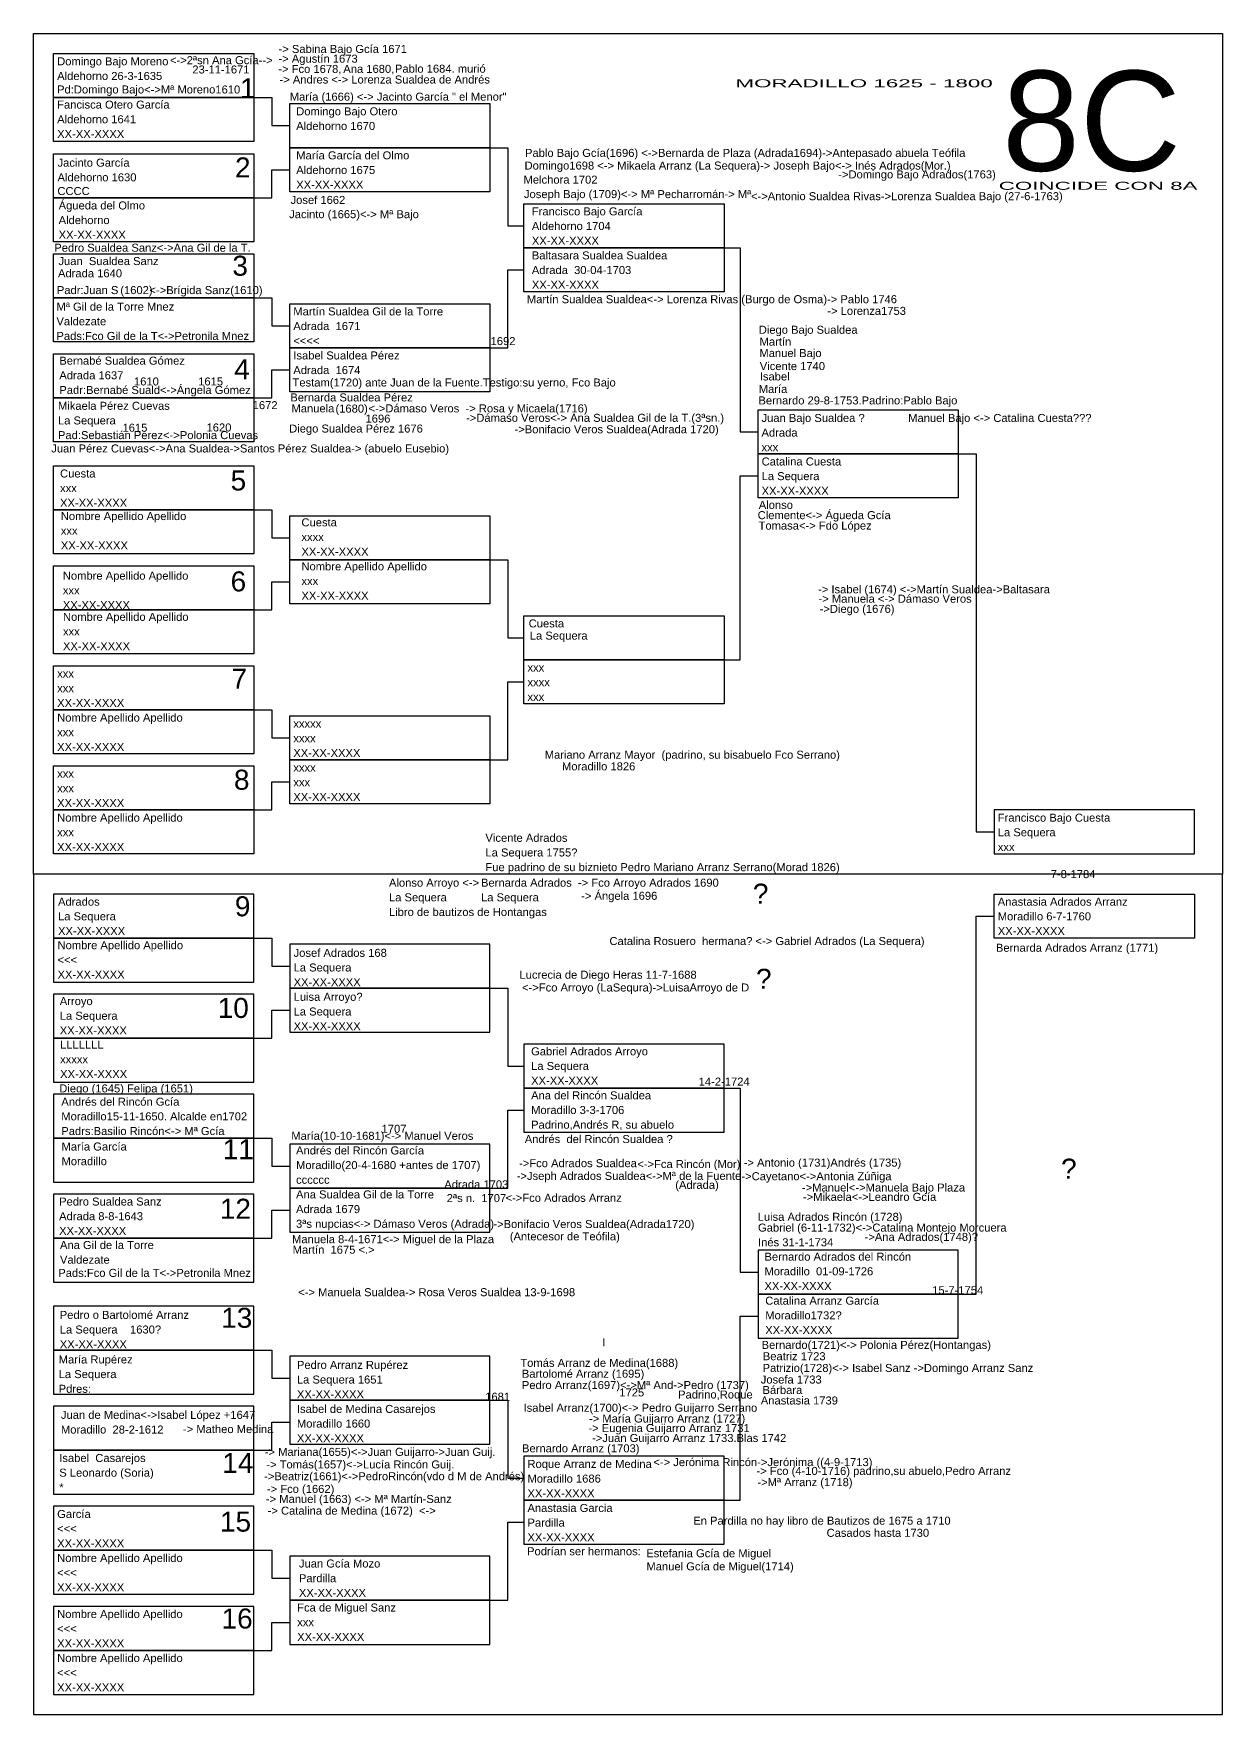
# Model space of a CAD drawing. Header units: millimetres. Extents: x -16844 to 23151, y -8543 to 4892.
# Drawn here: x -3069.3 to -2772.3, y -500 to -80 of the extents above; entities that cross this region are included whole.
import ezdxf
from ezdxf.enums import TextEntityAlignment as Align

# ---------------------------------------------------------------- set-up
doc = ezdxf.new("R2010")
doc.units = ezdxf.units.MM
doc.layers.add('Arroyo', color=30, linetype='Continuous')
doc.styles.add('Arial', font='arial.ttf', dxfattribs={"height": 0.01})

# ---------------------------------------------------------------- blocks, each defined once
blk = doc.blocks.new('Hoja superior')
for points in [[(0, 210), (297, 210), (297, 0), (0, 0)], [(5, 205), (55, 205), (55, 194), (5, 194)], [(5, 194), (55, 194), (55, 183), (5, 183)], [(64, 192.5), (114, 192.5), (114, 181.5), (64, 181.5)], [(64, 181.5), (114, 181.5), (114, 170.5), (64, 170.5)], [(5, 180), (55, 180), (55, 169), (5, 169)], [(5, 169), (55, 169), (55, 158), (5, 158)], [(122.5, 167.5), (172.5, 167.5), (172.5, 156.5), (122.5, 156.5)], [(122.5, 156.5), (172.5, 156.5), (172.5, 145.5), (122.5, 145.5)], [(5, 155), (55, 155), (55, 144), (5, 144)], [(5, 144), (55, 144), (55, 133), (5, 133)], [(64, 142.5), (114, 142.5), (114, 131.5), (64, 131.5)], [(64, 131.5), (114, 131.5), (114, 120.5), (64, 120.5)], [(5, 130), (55, 130), (55, 119), (5, 119)], [(5, 119), (55, 119), (55, 108), (5, 108)], [(181, 116), (231, 116), (231, 105), (181, 105)], [(181, 105), (231, 105), (231, 94), (181, 94)], [(5, 102), (55, 102), (55, 91), (5, 91)], [(5, 91), (55, 91), (55, 80), (5, 80)], [(64, 89.5), (114, 89.5), (114, 78.5), (64, 78.5)], [(5, 77), (55, 77), (55, 66), (5, 66)], [(64, 78.5), (114, 78.5), (114, 67.5), (64, 67.5)], [(5, 66), (55, 66), (55, 55), (5, 55)], [(122.5, 64.5), (172.5, 64.5), (172.5, 53.5), (122.5, 53.5)], [(5, 52), (55, 52), (55, 41), (5, 41)], [(122.5, 53.5), (172.5, 53.5), (172.5, 42.5), (122.5, 42.5)], [(5, 41), (55, 41), (55, 30), (5, 30)], [(64, 39.5), (114, 39.5), (114, 28.5), (64, 28.5)], [(5, 27), (55, 27), (55, 16), (5, 16)], [(64, 28.5), (114, 28.5), (114, 17.5), (64, 17.5)], [(5, 16), (55, 16), (55, 5), (5, 5)], [(240, 5), (290, 5), (290, 16), (240, 16)]]:
    blk.add_lwpolyline(points, close=True)
for points in [[(55, 194), (59.5, 194), (59.5, 187), (64, 187)], [(114, 181.5), (118.5, 181.5), (118.5, 162), (122.5, 162)], [(55, 169), (59.5, 169), (59.5, 176), (64, 176)], [(172.5, 156.5), (176.5, 156.5), (176.5, 110.5), (181, 110.5)], [(114, 131.5), (118.5, 131.5), (118.5, 151), (122.5, 151)], [(55, 144), (59.5, 144), (59.5, 137), (64, 137)], [(55, 119), (59.5, 119), (59.5, 126), (64, 126)], [(231, 105), (235.5, 105), (235.5, 10.5), (240, 10.5)], [(172.5, 53.5), (176.5, 53.5), (176.5, 99.5), (181, 99.5)], [(55, 91), (59.5, 91), (59.5, 84), (64, 84)], [(114, 78.5), (118.5, 78.5), (118.5, 59), (122.5, 59)], [(55, 66), (59.5, 66), (59.5, 73), (64, 73)], [(114, 28.5), (118.5, 28.5), (118.5, 48), (122.5, 48)], [(55, 41), (59.5, 41), (59.5, 34), (64, 34)], [(55, 16), (59.5, 16), (59.5, 23), (64, 23)]]:
    blk.add_lwpolyline(points)
blk = doc.blocks.new('Hoja inferior')
for points in [[(0, -210), (297, -210), (297, 0), (0, 0)], [(5, -16), (55, -16), (55, -5), (5, -5)], [(240, -5), (290, -5), (290, -16), (240, -16)], [(5, -27), (55, -27), (55, -16), (5, -16)], [(64, -28.5), (114, -28.5), (114, -17.5), (64, -17.5)], [(64, -39.5), (114, -39.5), (114, -28.5), (64, -28.5)], [(5, -41), (55, -41), (55, -30), (5, -30)], [(5, -52), (55, -52), (55, -41), (5, -41)], [(122.5, -53.5), (172.5, -53.5), (172.5, -42.5), (122.5, -42.5)], [(122.5, -64.5), (172.5, -64.5), (172.5, -53.5), (122.5, -53.5)], [(5, -66), (55, -66), (55, -55), (5, -55)], [(5, -77), (55, -77), (55, -66), (5, -66)], [(64, -78.5), (114, -78.5), (114, -67.5), (64, -67.5)], [(64, -89.5), (114, -89.5), (114, -78.5), (64, -78.5)], [(5, -91), (55, -91), (55, -80), (5, -80)], [(5, -102), (55, -102), (55, -91), (5, -91)], [(181, -105), (231, -105), (231, -94), (181, -94)], [(5, -119), (55, -119), (55, -108), (5, -108)], [(181, -116), (231, -116), (231, -105), (181, -105)], [(5, -130), (55, -130), (55, -119), (5, -119)], [(64, -131.5), (114, -131.5), (114, -120.5), (64, -120.5)], [(5, -144), (55, -144), (55, -133), (5, -133)], [(64, -142.5), (114, -142.5), (114, -131.5), (64, -131.5)], [(5, -155), (55, -155), (55, -144), (5, -144)], [(122.5, -156.5), (172.5, -156.5), (172.5, -145.5), (122.5, -145.5)], [(5, -169), (55, -169), (55, -158), (5, -158)], [(122.5, -167.5), (172.5, -167.5), (172.5, -156.5), (122.5, -156.5)], [(5, -180), (55, -180), (55, -169), (5, -169)], [(64, -181.5), (114, -181.5), (114, -170.5), (64, -170.5)], [(5, -194), (55, -194), (55, -183), (5, -183)], [(64, -192.5), (114, -192.5), (114, -181.5), (64, -181.5)], [(5, -205), (55, -205), (55, -194), (5, -194)]]:
    blk.add_lwpolyline(points, close=True)
for points in [[(231, -105), (235.5, -105), (235.5, -10.5), (240, -10.5)], [(55, -16), (59.5, -16), (59.5, -23), (64, -23)], [(114, -28.5), (118.5, -28.5), (118.5, -48), (122.5, -48)], [(55, -41), (59.5, -41), (59.5, -34), (64, -34)], [(172.5, -53.5), (176.5, -53.5), (176.5, -99.5), (181, -99.5)], [(114, -78.5), (118.5, -78.5), (118.5, -59), (122.5, -59)], [(55, -66), (59.5, -66), (59.5, -73), (64, -73)], [(55, -91), (59.5, -91), (59.5, -84), (64, -84)], [(172.5, -156.5), (176.5, -156.5), (176.5, -110.5), (181, -110.5)], [(55, -119), (59.5, -119), (59.5, -126), (64, -126)], [(114, -131.5), (118.5, -131.5), (118.5, -151), (122.5, -151)], [(55, -144), (59.5, -144), (59.5, -137), (64, -137)], [(114, -181.5), (118.5, -181.5), (118.5, -162), (122.5, -162)], [(55, -169), (59.5, -169), (59.5, -176), (64, -176)], [(55, -194), (59.5, -194), (59.5, -187), (64, -187)]]:
    blk.add_lwpolyline(points)
blk = doc.blocks.new('Casilla')
at = {"style": 'Arial'}
for tag, p in [('NOMBRE', (0.88, 8.08)), ('LUGAR_NACIMIENTO', (0.88, 4.42)), ('FECHA', (0.88, 0.75))]:
    blk.add_attdef(tag, p, '', height=2, dxfattribs=at)
blk = doc.blocks.new('Hermanos')
at = {"style": 'Arial'}
blk.add_attdef('NOMBRE', (0, 0), '', height=2, dxfattribs=at)

msp = doc.modelspace()

# ---------------------------------------------------------------- block references
for name, p, values in [('Hermanos', (-3008.14, -84.83), {'NOMBRE': '-> Sabina Bajo Gcía 1671'}), ('Hermanos', (-3035.27, -87.64), {'NOMBRE': '<->2ªsn Ana Gcía-->'}), ('Hermanos', (-3029.68, -89.96), {'NOMBRE': '23-11-1671'}), ('Hermanos', (-3008.2, -89.83), {'NOMBRE': '-> Fco 1678,'}), ('Hermanos', (-3008.17, -87.26), {'NOMBRE': '-> Agustín 1673'}), ('Hermanos', (-2992.74, -89.81), {'NOMBRE': ' Ana 1680,'}), ('Hermanos', (-2979.83, -89.76), {'NOMBRE': ' Pablo 1684. murió'}), ('Casilla', (-3064.33, -106.82), {'NOMBRE': 'Fancisca Otero García', 'LUGAR_NACIMIENTO': 'Aldehorno 1641', 'FECHA': 'XX-XX-XXXX'}), ('Hermanos', (-3063.47, -94.96), {'NOMBRE': 'Pd:Domingo Bajo<->Mª Moreno1610'}), ('Hermanos', (-3005.33, -96.76), {'NOMBRE': 'María (1666) <-> Jacinto García " el Menor"'}), ('Casilla', (-3004.6, -119.5), {'NOMBRE': 'María García del Olmo', 'LUGAR_NACIMIENTO': 'Aldehorno 1675', 'FECHA': 'XX-XX-XXXX'}), ('Hermanos', (-2946.68, -113.97), {'NOMBRE': 'Domingo1698 <-> Mikaela Arranz (La Sequera)-> Joseph Bajo<-> Inés Adrados(Mor.)'}), ('Hermanos', (-2946.93, -117.49), {'NOMBRE': 'Melchora 1702'}), ('Hermanos', (-2868.31, -116.18), {'NOMBRE': '->Domingo Bajo Adrados(1763)'}), ('Hermanos', (-3064.17, -120.34), {'NOMBRE': ' CCCC'}), ('Casilla', (-3063.96, -132.02), {'NOMBRE': 'Águeda del Olmo', 'LUGAR_NACIMIENTO': 'Aldehorno', 'FECHA': 'XX-XX-XXXX'}), ('Hermanos', (-3005.14, -122.56), {'NOMBRE': 'Josef 1662'}), ('Hermanos', (-2946.83, -121.1), {'NOMBRE': 'Joseph Bajo (1709)<-> Mª Pecharromán-> Mª'}), ('Hermanos', (-3005.49, -126.12), {'NOMBRE': 'Jacinto (1665)<-> Mª Bajo'}), ('Casilla', (-2945.74, -133.5), {'NOMBRE': 'Francisco Bajo García', 'LUGAR_NACIMIENTO': 'Aldehorno 1704     ', 'FECHA': 'XX-XX-XXXX'}), ('Hermanos', (-3064.17, -134.5), {'NOMBRE': 'Pedro Sualdea Sanz<->Ana Gil de la T.'}), ('Casilla', (-2945.74, -144.5), {'NOMBRE': 'Baltasara Sualdea Sualdea', 'LUGAR_NACIMIENTO': 'Adrada  30-04-1703', 'FECHA': 'XX-XX-XXXX'}), ('Hermanos', (-3063.24, -140.89), {'NOMBRE': 'Adrada 1640'}), ('Hermanos', (-3047.68, -145.09), {'NOMBRE': '(1602)'}), ('Casilla', (-3064.51, -157.3), {'NOMBRE': 'Mª Gil de la Torre Mnez', 'LUGAR_NACIMIENTO': 'Valdezate', 'FECHA': 'Pads:Fco Gil de la T<->Petronila Mnez'}), ('Casilla', (-3005.33, -158.5), {'NOMBRE': 'Martín Sualdea Gil de la Torre', 'LUGAR_NACIMIENTO': 'Adrada  1671', 'FECHA': '<<<<'}), ('Hermanos', (-2888.16, -155), {'NOMBRE': 'Diego Bajo Sualdea'}), ('Hermanos', (-2955.16, -157.83), {'NOMBRE': '1692'}), ('Hermanos', (-2888.74, -157.97), {'NOMBRE': ' Martín'}), ('Casilla', (-3063.79, -170.8), {'NOMBRE': 'Bernabé Sualdea Gómez', 'LUGAR_NACIMIENTO': 'Adrada 1637', 'FECHA': 'Padr:Bernabé Suald<->Ángela Gómez'}), ('Hermanos', (-2887.92, -164.08), {'NOMBRE': 'Vicente 1740'}), ('Hermanos', (-3044.26, -167.92), {'NOMBRE': '1610'}), ('Hermanos', (-3028.22, -167.92), {'NOMBRE': '1615'}), ('Hermanos', (-3004.65, -168.18), {'NOMBRE': 'Testam(1720) ante Juan de la Fuente.Testigo:su yerno, Fco Bajo'}), ('Hermanos', (-2888.16, -169.81), {'NOMBRE': 'María'}), ('Hermanos', (-2887.9, -166.67), {'NOMBRE': 'Isabel'}), ('Casilla', (-3064.13, -182.08), {'NOMBRE': 'Mikaela Pérez Cuevas', 'LUGAR_NACIMIENTO': 'La Sequera', 'FECHA': 'Pad:Sebastián Pérez<->Polonia Cuevas'}), ('Hermanos', (-3014.6, -173.84), {'NOMBRE': '1672'}), ('Hermanos', (-2888.24, -172.66), {'NOMBRE': 'Bernardo 29-8-1753.Padrino:Pablo Bajo'}), ('Hermanos', (-3004.91, -174.65), {'NOMBRE': 'Manuela           <->Dámaso Veros  -> Rosa y Micaela(1716)'}), ('Hermanos', (-3024.19, -174.7), {'NOMBRE': '                                       (1680)'}), ('Hermanos', (-3016.68, -177.2), {'NOMBRE': '                                       1696'}), ('Hermanos', (-2961.29, -177.01), {'NOMBRE': '->Dámaso Veros<-> Ana Sualdea Gil de la T.(3ªsn.)'}), ('Casilla', (-2888.36, -185.12), {'NOMBRE': 'Juan Bajo Sualdea ?              Manuel Bajo <-> Catalina Cuesta???', 'LUGAR_NACIMIENTO': 'Adrada ', 'FECHA': 'xxx'}), ('Hermanos', (-3047.12, -179.48), {'NOMBRE': '1615'}), ('Hermanos', (-3026.13, -179.42), {'NOMBRE': '1620'}), ('Hermanos', (-3005.49, -179.69), {'NOMBRE': 'Diego Sualdea Pérez 1676'}), ('Casilla', (-3063.61, -199), {'NOMBRE': 'Cuesta', 'LUGAR_NACIMIENTO': 'xxx', 'FECHA': 'XX-XX-XXXX'}), ('Casilla', (-2888.33, -196), {'NOMBRE': 'Catalina Cuesta', 'LUGAR_NACIMIENTO': 'La Sequera', 'FECHA': 'XX-XX-XXXX'}), ('Hermanos', (-2888.16, -198.77), {'NOMBRE': 'Alonso'}), ('Casilla', (-3063.42, -209.64), {'NOMBRE': 'Nombre Apellido Apellido', 'LUGAR_NACIMIENTO': 'xxx', 'FECHA': 'XX-XX-XXXX'}), ('Casilla', (-3003.3, -211.21), {'NOMBRE': 'Cuesta', 'LUGAR_NACIMIENTO': 'xxxx', 'FECHA': 'XX-XX-XXXX'}), ('Casilla', (-3003.3, -222.21), {'NOMBRE': 'Nombre Apellido Apellido', 'LUGAR_NACIMIENTO': 'xxx', 'FECHA': 'XX-XX-XXXX'}), ('Casilla', (-3062.91, -224.54), {'NOMBRE': 'Nombre Apellido Apellido', 'LUGAR_NACIMIENTO': 'xxx', 'FECHA': 'XX-XX-XXXX'}), ('Hermanos', (-2873.34, -219.86), {'NOMBRE': '-> Isabel (1674) <->Martín Sualdea->Baltasara'}), ('Hermanos', (-2944.64, -222.21), {'NOMBRE': '                                                                                            -> Manuela <-> Dámaso Veros'}), ('Casilla', (-3062.88, -234.82), {'NOMBRE': 'Nombre Apellido Apellido', 'LUGAR_NACIMIENTO': 'xxx', 'FECHA': 'XX-XX-XXXX'}), ('Hermanos', (-2945.65, -228.38), {'NOMBRE': 'Cuesta'}), ('Hermanos', (-2872.96, -224.74), {'NOMBRE': '->Diego (1676)'}), ('Hermanos', (-2945.37, -231.43), {'NOMBRE': 'La Sequera'}), ('Casilla', (-3064.33, -249), {'NOMBRE': 'xxx', 'LUGAR_NACIMIENTO': 'xxx', 'FECHA': 'XX-XX-XXXX'}), ('Casilla', (-2946.83, -247.5), {'NOMBRE': 'xxx', 'LUGAR_NACIMIENTO': 'xxxx', 'FECHA': 'xxx'}), ('Casilla', (-3064.33, -260), {'NOMBRE': 'Nombre Apellido Apellido', 'LUGAR_NACIMIENTO': 'xxx', 'FECHA': 'XX-XX-XXXX'}), ('Casilla', (-3005.33, -261.5), {'NOMBRE': 'xxxxx', 'LUGAR_NACIMIENTO': 'xxxx', 'FECHA': 'XX-XX-XXXX'}), ('Hermanos', (-2941.64, -261.19), {'NOMBRE': 'Mariano Arranz Mayor  (padrino, su bisabuelo Fco Serrano)'}), ('Casilla', (-3064.33, -274), {'NOMBRE': 'xxx', 'LUGAR_NACIMIENTO': 'xxx', 'FECHA': 'XX-XX-XXXX'}), ('Casilla', (-3005.33, -272.5), {'NOMBRE': 'xxxx', 'LUGAR_NACIMIENTO': 'xxx', 'FECHA': 'XX-XX-XXXX'}), ('Casilla', (-3064.33, -285), {'NOMBRE': 'Nombre Apellido Apellido', 'LUGAR_NACIMIENTO': 'xxx', 'FECHA': 'XX-XX-XXXX'}), ('Casilla', (-2829.33, -285), {'NOMBRE': 'Francisco Bajo Cuesta', 'LUGAR_NACIMIENTO': 'La Sequera', 'FECHA': 'xxx'}), ('Casilla', (-2957.33, -290.04), {'NOMBRE': 'Vicente Adrados', 'LUGAR_NACIMIENTO': 'La Sequera 1755?', 'FECHA': 'Fue padrino de su biznieto Pedro Mariano Arranz Serrano(Morad 1826)'}), ('Hermanos', (-2815.22, -291.03), {'NOMBRE': '7-8-1784'}), ('Hermanos', (-2932.53, -296.45), {'NOMBRE': '-> Ángela 1696'}), ('Casilla', (-3064.11, -306), {'NOMBRE': 'Adrados', 'LUGAR_NACIMIENTO': 'La Sequera', 'FECHA': 'XX-XX-XXXX'}), ('Casilla', (-2829.33, -306), {'NOMBRE': 'Anastasia Adrados Arranz', 'LUGAR_NACIMIENTO': 'Moradillo 6-7-1760', 'FECHA': 'XX-XX-XXXX'}), ('Casilla', (-3064.24, -316.87), {'NOMBRE': 'Nombre Apellido Apellido', 'LUGAR_NACIMIENTO': '<<<', 'FECHA': 'XX-XX-XXXX'}), ('Casilla', (-3005.26, -318.78), {'NOMBRE': 'Josef Adrados 168                               ', 'LUGAR_NACIMIENTO': 'La Sequera                                                 ', 'FECHA': 'XX-XX-XXXX'}), ('Casilla', (-3063.68, -330.84), {'NOMBRE': 'Arroyo', 'LUGAR_NACIMIENTO': 'La Sequera', 'FECHA': 'XX-XX-XXXX'}), ('Casilla', (-3063.6, -341.73), {'NOMBRE': 'LLLLLLL', 'LUGAR_NACIMIENTO': 'xxxxx', 'FECHA': 'XX-XX-XXXX'}), ('Casilla', (-2945.92, -343.39), {'NOMBRE': 'Gabriel Adrados Arroyo', 'LUGAR_NACIMIENTO': 'La Sequera', 'FECHA': 'XX-XX-XXXX'}), ('Hermanos', (-3062.92, -344.58), {'NOMBRE': 'Diego (1645) Felipa (1651)'}), ('Casilla', (-2945.92, -354.39), {'NOMBRE': 'Ana del Rincón Sualdea ', 'LUGAR_NACIMIENTO': 'Moradillo 3-3-1706', 'FECHA': 'Padrino,Andrés R, su abuelo'}), ('Hermanos', (-2940.43, -342.87), {'NOMBRE': '                                                14-2-1724'}), ('Casilla', (-3063.3, -355.98), {'NOMBRE': 'Andrés del Rincón Gcía', 'LUGAR_NACIMIENTO': 'Moradillo15-11-1650. Alcalde en1702', 'FECHA': 'Padrs:Basilio Rincón<-> Mª Gcía'}), ('Hermanos', (-2997.14, -354.67), {'NOMBRE': '                   1707'}), ('Hermanos', (-3004.96, -356.42), {'NOMBRE': 'María(10-10-1681)<-> Manuel Veros'}), ('Hermanos', (-2946.62, -357.23), {'NOMBRE': 'Andrés  del Rincón Sualdea ?'}), ('Casilla', (-3004.65, -368.16), {'NOMBRE': 'Andrés del Rincón García', 'LUGAR_NACIMIENTO': 'Moradillo(20-4-1680 +antes de 1707)', 'FECHA': 'cccccc'}), ('Hermanos', (-2966.73, -368.56), {'NOMBRE': 'Adrada 1703'}), ('Casilla', (-3063.84, -380.93), {'NOMBRE': 'Pedro Sualdea Sanz', 'LUGAR_NACIMIENTO': 'Adrada 8-8-1643', 'FECHA': 'XX-XX-XXXX'}), ('Hermanos', (-3004.77, -382.25), {'NOMBRE': 'Manuela 8-4-1671<-> Miguel de la Plaza'}), ('Hermanos', (-3004.62, -384.88), {'NOMBRE': 'Martín  1675 <.>'}), ('Casilla', (-2887.62, -394.7), {'NOMBRE': 'Bernardo Adrados del Rincón', 'LUGAR_NACIMIENTO': 'Moradillo  01-09-1726', 'FECHA': 'XX-XX-XXXX'}), ('Hermanos', (-2844.83, -395), {'NOMBRE': '15-7-1754'}), ('Casilla', (-2887.42, -405.7), {'NOMBRE': 'Catalina Arranz García', 'LUGAR_NACIMIENTO': 'Moradillo1732?', 'FECHA': 'XX-XX-XXXX'}), ('Casilla', (-3063.68, -409.25), {'NOMBRE': 'Pedro o Bartolomé Arranz', 'LUGAR_NACIMIENTO': 'La Sequera    1630?', 'FECHA': 'XX-XX-XXXX'}), ('Hermanos', (-2948.98, -408.06), {'NOMBRE': '                            I              '}), ('Hermanos', (-2887.45, -408.67), {'NOMBRE': 'Bernardo(1721)<-> Polonia Pérez(Hontangas)'}), ('Casilla', (-3063.95, -420.39), {'NOMBRE': 'María Rupérez', 'LUGAR_NACIMIENTO': 'La Sequera', 'FECHA': 'Pdres:'}), ('Casilla', (-3004.43, -421.75), {'NOMBRE': 'Pedro Arranz Rupérez', 'LUGAR_NACIMIENTO': 'La Sequera 1651', 'FECHA': 'XX-XX-XXXX'}), ('Hermanos', (-2947.73, -413.16), {'NOMBRE': 'Tomás Arranz de Medina(1688)'}), ('Hermanos', (-2887.15, -411.5), {'NOMBRE': 'Beatriz 1723'}), ('Hermanos', (-2947.35, -415.87), {'NOMBRE': 'Bartolomé Arranz (1695)'}), ('Hermanos', (-2887.66, -417.33), {'NOMBRE': 'Josefa 1733 '}), ('Hermanos', (-2970.47, -421.62), {'NOMBRE': '                  1681'}), ('Hermanos', (-2947.35, -418.7), {'NOMBRE': 'Pedro Arranz(1697)<->Mª And->Pedro (1737) '}), ('Hermanos', (-2937.75, -420.55), {'NOMBRE': '                   1725'}), ('Hermanos', (-2908.32, -421.07), {'NOMBRE': 'Padrino,Roque'}), ('Hermanos', (-2887.22, -419.94), {'NOMBRE': 'Bárbara'}), ('Casilla', (-3004.43, -432.75), {'NOMBRE': 'Isabel de Medina Casarejos', 'LUGAR_NACIMIENTO': 'Moradillo 1660', 'FECHA': 'XX-XX-XXXX'}), ('Hermanos', (-2946.93, -424.38), {'NOMBRE': 'Isabel Arranz(1700)<-> Pedro Guijarro Serrano'}), ('Hermanos', (-2887.65, -422.56), {'NOMBRE': 'Anastasia 1739'}), ('Hermanos', (-3032.03, -429.71), {'NOMBRE': '-> Matheo Medina'}), ('Hermanos', (-2930.73, -429.45), {'NOMBRE': '-> Eugenia Guijarro Arranz 1731'}), ('Hermanos', (-2938.35, -427.07), {'NOMBRE': '          -> María Guijarro Arranz (1727)'}), ('Hermanos', (-2947.31, -434.52), {'NOMBRE': 'Bernardo Arranz (1703)'}), ('Hermanos', (-3011.58, -435.4), {'NOMBRE': '-> Mariana(1655)<->Juan Guijarro->Juan Guij.'}), ('Casilla', (-2946.83, -446.5), {'NOMBRE': 'Roque Arranz de Medina', 'LUGAR_NACIMIENTO': 'Moradillo 1686', 'FECHA': 'XX-XX-XXXX'}), ('Hermanos', (-2914.49, -437.96), {'NOMBRE': '<-> Jerónima Rincón->Jerónima ((4-9-1713)'}), ('Hermanos', (-3011.74, -441.49), {'NOMBRE': '->Beatriz(1661)<->PedroRincón(vdo d M de Andrés)'}), ('Hermanos', (-2888.73, -440.16), {'NOMBRE': '-> Fco (4-10-1716) padrino,su abuelo,Pedro Arranz'}), ('Hermanos', (-2888.5, -442.97), {'NOMBRE': '->Mª Arranz (1718)'}), ('Hermanos', (-3012.08, -447.17), {'NOMBRE': ' -> Manuel (1663) <-> Mª Martín-Sanz     '}), ('Hermanos', (-3011.05, -444.66), {'NOMBRE': '-> Fco (1662) '}), ('Casilla', (-3064.33, -459), {'NOMBRE': 'García', 'LUGAR_NACIMIENTO': '<<<', 'FECHA': 'XX-XX-XXXX'}), ('Hermanos', (-3010.86, -450.09), {'NOMBRE': '-> Catalina de Medina (1672)  <->'}), ('Casilla', (-2946.83, -457.5), {'NOMBRE': 'Anastasia Garcia', 'LUGAR_NACIMIENTO': 'Pardilla', 'FECHA': 'XX-XX-XXXX'}), ('Hermanos', (-2904.53, -452.59), {'NOMBRE': 'En Pardilla no hay libro de Bautizos de 1675 a 1710'}), ('Hermanos', (-2902.27, -455.63), {'NOMBRE': '                                        Casados hasta 1730'}), ('Casilla', (-3064.33, -470), {'NOMBRE': 'Nombre Apellido Apellido', 'LUGAR_NACIMIENTO': '<<<', 'FECHA': 'XX-XX-XXXX'}), ('Hermanos', (-2946.05, -460.24), {'NOMBRE': 'Podrían ser hermanos:'}), ('Casilla', (-3064.33, -484), {'NOMBRE': 'Nombre Apellido Apellido', 'LUGAR_NACIMIENTO': '<<<', 'FECHA': 'XX-XX-XXXX'}), ('Casilla', (-3064.33, -495), {'NOMBRE': 'Nombre Apellido Apellido', 'LUGAR_NACIMIENTO': '<<<', 'FECHA': 'XX-XX-XXXX'})]:
    msp.add_blockref(name, p).add_auto_attribs(values)
ref = msp.add_blockref('Casilla', (-3064.33, -96))
ref.add_attrib('NOMBRE', 'Domingo Bajo Moreno', (-3063.45, -87.92), dxfattribs={"height": 2, "style": 'Arial'})
ref.add_attrib('LUGAR_NACIMIENTO', 'Aldehorno 26-3-1635', (-3063.45, -91.58), dxfattribs={"height": 2, "style": 'Arial'})
ref = msp.add_blockref('Hermanos', (-3007.9, -92.47))
ref.add_attrib('NOMBRE', '-> Andres <-> Lorenza Sualdea de Andrés', (-3007.9, -92.47), dxfattribs={"color": 41, "height": 2, "style": 'Arial'})
ref = msp.add_blockref('Hermanos', (-2906.41, -93.41))
ref.add_attrib('NOMBRE', '        MORADILLO 1625 - 1800', (-2906.41, -93.41), dxfattribs={"height": 2, "style": 'Arial', "width": 2})
ref = msp.add_blockref('Casilla', (-3004.6, -108.5))
ref.add_attrib('NOMBRE', 'Domingo Bajo Otero', (-3003.73, -100.42), dxfattribs={"height": 2, "style": 'Arial'})
ref.add_attrib('LUGAR_NACIMIENTO', 'Aldehorno 1670', (-3003.73, -104.08), dxfattribs={"height": 2, "style": 'Arial'})
ref = msp.add_blockref('Hermanos', (-2946.56, -110.81))
ref.add_attrib('NOMBRE', 'Pablo Bajo Gcía(1696) <->Bernarda de Plaza (Adrada1694)->Antepasado abuela Teófila', (-2946.56, -110.81), dxfattribs={"color": 6, "height": 2, "style": 'Arial'})
ref = msp.add_blockref('Casilla', (-3064.23, -121.33))
ref.add_attrib('NOMBRE', 'Jacinto García', (-3063.36, -113.25), dxfattribs={"height": 2, "style": 'Arial'})
ref.add_attrib('LUGAR_NACIMIENTO', 'Aldehorno 1630', (-3063.36, -116.91), dxfattribs={"height": 2, "style": 'Arial'})
ref = msp.add_blockref('Hermanos', (-2846.84, -119.03))
ref.add_attrib('NOMBRE', '            COINCIDE CON 8A', (-2846.84, -119.03), dxfattribs={"color": 5, "height": 2, "style": 'Arial', "width": 2})
ref = msp.add_blockref('Hermanos', (-2890.11, -121.62))
ref.add_attrib('NOMBRE', '<->Antonio Sualdea Rivas->Lorenza Sualdea Bajo (27-6-1763)', (-2890.11, -121.62), dxfattribs={"color": 1, "height": 2, "style": 'Arial'})
ref = msp.add_blockref('Casilla', (-3064.01, -145.92))
ref.add_attrib('NOMBRE', 'Juan  Sualdea Sanz', (-3063.13, -137.84), dxfattribs={"height": 2, "style": 'Arial'})
ref = msp.add_blockref('Casilla', (-3064.41, -145.84))
ref.add_attrib('FECHA', 'Padr:Juan S          <->Brígida Sanz(1610)', (-3063.53, -145.09), dxfattribs={"height": 2, "style": 'Arial'})
ref = msp.add_blockref('Casilla', (-2946.98, -155.45))
ref.add_attrib('NOMBRE', 'Martín Sualdea Sualdea<-> Lorenza Rivas (Burgo de Osma)-> Pablo 1746', (-2946.1, -147.37), dxfattribs={"color": 1, "height": 2, "style": 'Arial'})
ref = msp.add_blockref('Casilla', (-2947.2, -158.36))
ref.add_attrib('NOMBRE', '                                                                                                 -> Lorenza1753', (-2946.33, -150.28), dxfattribs={"color": 1, "height": 2, "style": 'Arial'})
ref = msp.add_blockref('Casilla', (-3005.33, -169.5))
ref.add_attrib('NOMBRE', 'Isabel Sualdea Pérez', (-3004.45, -161.42), dxfattribs={"height": 2, "style": 'Arial'})
ref.add_attrib('LUGAR_NACIMIENTO', 'Adrada  1674', (-3004.45, -165.08), dxfattribs={"height": 2, "style": 'Arial'})
ref = msp.add_blockref('Casilla', (-2898.19, -168.91))
ref.add_attrib('NOMBRE', '            Manuel Bajo ', (-2897.32, -160.82), dxfattribs={"height": 2, "style": 'Arial'})
ref = msp.add_blockref('Hermanos', (-3076.6, -171.91))
ref.add_attrib('NOMBRE', '                                                                                            Bernarda Sualdea Pérez', (-3076.6, -171.91), dxfattribs={"color": 0, "height": 2, "style": 'Arial'})
ref = msp.add_blockref('Casilla', (-2950.06, -180.62))
ref.add_attrib('FECHA', '->Bonifacio Veros Sualdea(Adrada 1720)', (-2949.19, -179.87), dxfattribs={"color": 7, "height": 2, "style": 'Arial'})
ref = msp.add_blockref('Hermanos', (-3064.93, -184.66))
ref.add_attrib('NOMBRE', 'Juan Pérez Cuevas<->Ana Sualdea->Santos Pérez Sualdea-> (abuelo Eusebio)', (-3064.93, -184.66), dxfattribs={"color": 3, "height": 2, "style": 'Arial'})
ref = msp.add_blockref('Hermanos', (-2888.43, -201.33))
ref.add_attrib('NOMBRE', 'Clemente<-> Águeda Gcía', (-2888.43, -201.33), dxfattribs={"color": 2, "height": 2, "style": 'Arial'})
ref = msp.add_blockref('Hermanos', (-2888.21, -203.94))
ref.add_attrib('NOMBRE', 'Tomasa<-> Fdo López', (-2888.21, -203.94), dxfattribs={"color": 2, "height": 2, "style": 'Arial'})
ref = msp.add_blockref('Hermanos', (-2944.31, -264.1))
ref.add_attrib('NOMBRE', '         Moradillo 1826', (-2944.31, -264.1), dxfattribs={"color": 0, "height": 2, "style": 'Arial'})
ref = msp.add_blockref('Casilla', (-2981.43, -301.25))
ref.add_attrib('NOMBRE', 'Alonso Arroyo <->', (-2980.55, -293.17), dxfattribs={"color": 1, "height": 2, "style": 'Arial'})
ref.add_attrib('LUGAR_NACIMIENTO', 'La Sequera', (-2980.55, -296.83), dxfattribs={"height": 2, "style": 'Arial'})
ref.add_attrib('FECHA', 'Libro de bautizos de Hontangas', (-2980.55, -300.5), dxfattribs={"height": 2, "style": 'Arial'})
ref = msp.add_blockref('Casilla', (-2958.43, -301.25))
ref.add_attrib('NOMBRE', 'Bernarda Adrados  -> Fco Arroyo Adrados 1690', (-2957.55, -293.17), dxfattribs={"color": 1, "height": 2, "style": 'Arial'})
ref.add_attrib('LUGAR_NACIMIENTO', 'La Sequera', (-2957.55, -296.83), dxfattribs={"height": 2, "style": 'Arial'})
ref = msp.add_blockref('Hermanos', (-2925.47, -307.75))
ref.add_attrib('NOMBRE', 'Catalina Rosuero  hermana? <-> Gabriel Adrados (La Sequera)', (-2925.47, -307.75), dxfattribs={"color": 1, "height": 2, "style": 'Arial'})
ref = msp.add_blockref('Casilla', (-2829.79, -317.51))
ref.add_attrib('NOMBRE', 'Bernarda Adrados Arranz (1771)', (-2828.91, -309.43), dxfattribs={"height": 2, "style": 'Arial'})
ref = msp.add_blockref('Casilla', (-2948.82, -324.25))
ref.add_attrib('NOMBRE', 'Lucrecia de Diego Heras 11-7-1688', (-2947.94, -316.17), dxfattribs={"color": 0, "height": 2, "style": 'Arial'})
ref = msp.add_blockref('Casilla', (-2948.19, -327.44))
ref.add_attrib('NOMBRE', '<->Fco Arroyo (LaSequra)->LuisaArroyo de D', (-2947.31, -319.36), dxfattribs={"height": 2, "style": 'Arial'})
ref = msp.add_blockref('Casilla', (-3005.26, -329.78))
ref.add_attrib('NOMBRE', 'Luisa Arroyo? ', (-3004.38, -321.69), dxfattribs={"color": 1, "height": 2, "style": 'Arial'})
ref.add_attrib('LUGAR_NACIMIENTO', 'La Sequera', (-3004.38, -325.36), dxfattribs={"height": 2, "style": 'Arial'})
ref.add_attrib('FECHA', 'XX-XX-XXXX', (-3004.38, -329.03), dxfattribs={"height": 2, "style": 'Arial'})
ref = msp.add_blockref('Casilla', (-3063.24, -367.18))
ref.add_attrib('NOMBRE', 'María García', (-3062.36, -359.1), dxfattribs={"height": 2, "style": 'Arial'})
ref.add_attrib('LUGAR_NACIMIENTO', 'Moradillo ', (-3062.36, -362.77), dxfattribs={"height": 2, "style": 'Arial'})
ref = msp.add_blockref('Hermanos', (-2948.05, -363.26))
ref.add_attrib('NOMBRE', '->Fco Adrados Sualdea', (-2948.05, -363.26), dxfattribs={"color": 133, "height": 2, "style": 'Arial'})
ref = msp.add_blockref('Hermanos', (-2944.71, -363.12))
ref.add_attrib('NOMBRE', '                                                                    -> Antonio (1731)Andrés (1735)', (-2944.71, -363.12), dxfattribs={"color": 133, "height": 2, "style": 'Arial'})
ref = msp.add_blockref('Hermanos', (-2948.63, -366.44))
ref.add_attrib('NOMBRE', '->Jseph Adrados Sualdea<->Mª de la Fuente ', (-2948.63, -366.44), dxfattribs={"color": 133, "height": 2, "style": 'Arial'})
ref = msp.add_blockref('Hermanos', (-2918.51, -363.48))
ref.add_attrib('NOMBRE', '<->Fca Rincón (Mor)', (-2918.51, -363.48), dxfattribs={"color": 133, "height": 2, "style": 'Arial'})
ref = msp.add_blockref('Hermanos', (-2892.49, -366.52))
ref.add_attrib('NOMBRE', '->Cayetano<->Antonia Zúñiga', (-2892.49, -366.52), dxfattribs={"color": 133, "height": 2, "style": 'Arial'})
ref = msp.add_blockref('Casilla', (-3004.65, -379.16))
ref.add_attrib('NOMBRE', 'Ana Sualdea Gil de la Torre', (-3003.77, -371.07), dxfattribs={"height": 2, "style": 'Arial'})
ref.add_attrib('LUGAR_NACIMIENTO', 'Adrada 1679', (-3003.77, -374.74), dxfattribs={"height": 2, "style": 'Arial'})
ref.add_attrib('FECHA', '3ªs nupcias<-> Dámaso Veros (Adrada)', (-3003.77, -378.41), dxfattribs={"color": 7, "height": 2, "style": 'Arial'})
ref = msp.add_blockref('Hermanos', (-2909.02, -368.68))
ref.add_attrib('NOMBRE', '(Adrada)', (-2909.02, -368.68), dxfattribs={"color": 133, "height": 2, "style": 'Arial'})
ref = msp.add_blockref('Hermanos', (-2877.38, -369.34))
ref.add_attrib('NOMBRE', '->Manuel<->Manuela Bajo Plaza', (-2877.38, -369.34), dxfattribs={"color": 133, "height": 2, "style": 'Arial'})
ref = msp.add_blockref('Hermanos', (-2877.12, -371.68))
ref.add_attrib('NOMBRE', '->Mikaela<->Leandro Gcía', (-2877.12, -371.68), dxfattribs={"color": 133, "height": 2, "style": 'Arial'})
ref = msp.add_blockref('Hermanos', (-2970.78, -371.98))
ref.add_attrib('NOMBRE', '      2ªs n.  1707', (-2970.78, -371.98), dxfattribs={"color": 133, "height": 2, "style": 'Arial'})
ref = msp.add_blockref('Hermanos', (-2951.42, -371.92))
ref.add_attrib('NOMBRE', '<->Fco Adrados Arranz', (-2951.42, -371.92), dxfattribs={"color": 133, "height": 2, "style": 'Arial'})
ref = msp.add_blockref('Casilla', (-2955.35, -379.22))
ref.add_attrib('FECHA', '->Bonifacio Veros Sualdea(Adrada1720)', (-2954.47, -378.47), dxfattribs={"color": 7, "height": 2, "style": 'Arial'})
ref = msp.add_blockref('Casilla', (-2889.32, -377.41))
ref.add_attrib('FECHA', 'Luisa Adrados Rincón (1728) ', (-2888.44, -376.66), dxfattribs={"height": 2, "style": 'Arial'})
ref = msp.add_blockref('Casilla', (-2889.23, -383.78))
ref.add_attrib('LUGAR_NACIMIENTO', 'Gabriel (6-11-1732)<->Catalina Montejo Morcuera', (-2888.35, -379.36), dxfattribs={"height": 2, "style": 'Arial'})
ref.add_attrib('FECHA', 'Inés 31-1-1734', (-2888.35, -383.03), dxfattribs={"height": 2, "style": 'Arial'})
ref = msp.add_blockref('Casilla', (-3063.63, -391.8))
ref.add_attrib('NOMBRE', 'Ana Gil de la Torre', (-3062.75, -383.71), dxfattribs={"height": 2, "style": 'Arial'})
ref.add_attrib('LUGAR_NACIMIENTO', 'Valdezate', (-3062.75, -387.38), dxfattribs={"height": 2, "style": 'Arial'})
ref = msp.add_blockref('Hermanos', (-2950.36, -381.55))
ref.add_attrib('NOMBRE', '(Antecesor de Teófila)', (-2950.36, -381.55), dxfattribs={"color": 6, "height": 2, "style": 'Arial'})
ref = msp.add_blockref('Casilla', (-2862.61, -386.11))
ref.add_attrib('LUGAR_NACIMIENTO', '->Ana Adrados(1748)?', (-2861.73, -381.69), dxfattribs={"height": 2, "style": 'Arial'})
ref = msp.add_blockref('Casilla', (-3064.05, -391.43))
ref.add_attrib('FECHA', 'Pads:Fco Gil de la T<->Petronila Mnez', (-3063.17, -390.68), dxfattribs={"height": 2, "style": 'Arial'})
ref = msp.add_blockref('Hermanos', (-3014.87, -395.5))
ref.add_attrib('NOMBRE', '               <-> Manuela Sualdea-> Rosa Veros Sualdea 13-9-1698', (-3014.87, -395.5), dxfattribs={"color": 2, "height": 2, "style": 'Arial'})
ref = msp.add_blockref('Hermanos', (-2887.2, -414.43))
ref.add_attrib('NOMBRE', 'Patrizio(1728)<-> Isabel Sanz ->Domingo Arranz Sanz', (-2887.2, -414.43), dxfattribs={"color": 3, "height": 2, "style": 'Arial'})
ref = msp.add_blockref('Casilla', (-3063.39, -434.24))
ref.add_attrib('NOMBRE', 'Juan de Medina<->Isabel López +1647', (-3062.51, -426.15), dxfattribs={"height": 2, "style": 'Arial'})
ref.add_attrib('LUGAR_NACIMIENTO', 'Moradillo  28-2-1612', (-3062.51, -429.82), dxfattribs={"height": 2, "style": 'Arial'})
ref = msp.add_blockref('Casilla', (-2930.68, -440.02))
ref.add_attrib('NOMBRE', '->Juan Guijarro Arranz 1733.Blas 1742', (-2929.81, -431.93), dxfattribs={"color": 3, "height": 2, "style": 'Arial'})
ref = msp.add_blockref('Casilla', (-3063.81, -445.01))
ref.add_attrib('NOMBRE', 'Isabel  Casarejos', (-3062.93, -436.93), dxfattribs={"height": 2, "style": 'Arial'})
ref.add_attrib('LUGAR_NACIMIENTO', 'S Leonardo (Soria)', (-3062.93, -440.6), dxfattribs={"height": 2, "style": 'Arial'})
ref.add_attrib('FECHA', '*', (-3062.93, -444.26), dxfattribs={"color": 61, "height": 2, "style": 'Arial'})
ref = msp.add_blockref('Hermanos', (-3011.2, -438.54))
ref.add_attrib('NOMBRE', '-> Tomás(1657)<->Lucía Rincón Guij.', (-3011.2, -438.54), dxfattribs={"color": 3, "height": 2, "style": 'Arial'})
ref = msp.add_blockref('Casilla', (-3003.93, -471.39))
ref.add_attrib('NOMBRE', 'Juan Gcía Mozo', (-3003.05, -463.3), dxfattribs={"color": 9, "height": 2, "style": 'Arial'})
ref.add_attrib('LUGAR_NACIMIENTO', 'Pardilla', (-3003.05, -466.97), dxfattribs={"height": 2, "style": 'Arial'})
ref.add_attrib('FECHA', 'XX-XX-XXXX', (-3003.05, -470.64), dxfattribs={"height": 2, "style": 'Arial'})
ref = msp.add_blockref('Casilla', (-2917.15, -468.82))
ref.add_attrib('NOMBRE', 'Estefania Gcía de Miguel', (-2916.27, -460.74), dxfattribs={"color": 253, "height": 2, "style": 'Arial'})
ref = msp.add_blockref('Casilla', (-2917.11, -472.1))
ref.add_attrib('NOMBRE', 'Manuel Gcía de Miguel(1714)', (-2916.23, -464.01), dxfattribs={"color": 253, "height": 2, "style": 'Arial'})
ref = msp.add_blockref('Casilla', (-3004.35, -482.39))
ref.add_attrib('NOMBRE', 'Fca de Miguel Sanz', (-3003.48, -474.3), dxfattribs={"color": 9, "height": 2, "style": 'Arial'})
ref.add_attrib('LUGAR_NACIMIENTO', 'xxx', (-3003.48, -477.97), dxfattribs={"height": 2, "style": 'Arial'})
ref.add_attrib('FECHA', 'XX-XX-XXXX', (-3003.48, -481.64), dxfattribs={"height": 2, "style": 'Arial'})
at = {"layer": 'Arroyo'}
for name in ['Hoja superior', 'Hoja inferior']:
    msp.add_blockref(name, (-3069.33, -290), dxfattribs=at)

# ---------------------------------------------------------------- texts
at = {"style": 'Arial'}
for s, p in [('1', (-3013.88, -96.16)), ('2', (-3015.13, -115.94)), ('3', (-3015.79, -140.5)), ('4', (-3015.35, -166.38)), ('5', (-3016.23, -194.16)), ('6', (-3016.23, -219.38)), ('7', (-3016.01, -243.72)), ('8', (-3015.4, -268.94)), ('?', (-2885.75, -297.42)), ('9', (-3015.17, -300.57)), ('?', (-2884.96, -318.69)), ('10', (-3015.57, -325.97)), ('11', (-3014.3, -361.27)), ('?', (-2808.74, -366.14)), ('12', (-3015.04, -376.15)), ('13', (-3014.7, -403.4)), ('14', (-3014.42, -439.67)), ('15', (-3015, -454.33)), ('16', (-3014.61, -478.55))]:
    msp.add_text(s, height=5, dxfattribs=at).set_placement(p, align=Align.RIGHT)
at = {"layer": 'Arroyo', "style": 'Arial'}
msp.add_text('8C', height=25, dxfattribs=at).set_placement((-2782.71, -114.28), align=Align.RIGHT)

doc.saveas('drawing.dxf')
